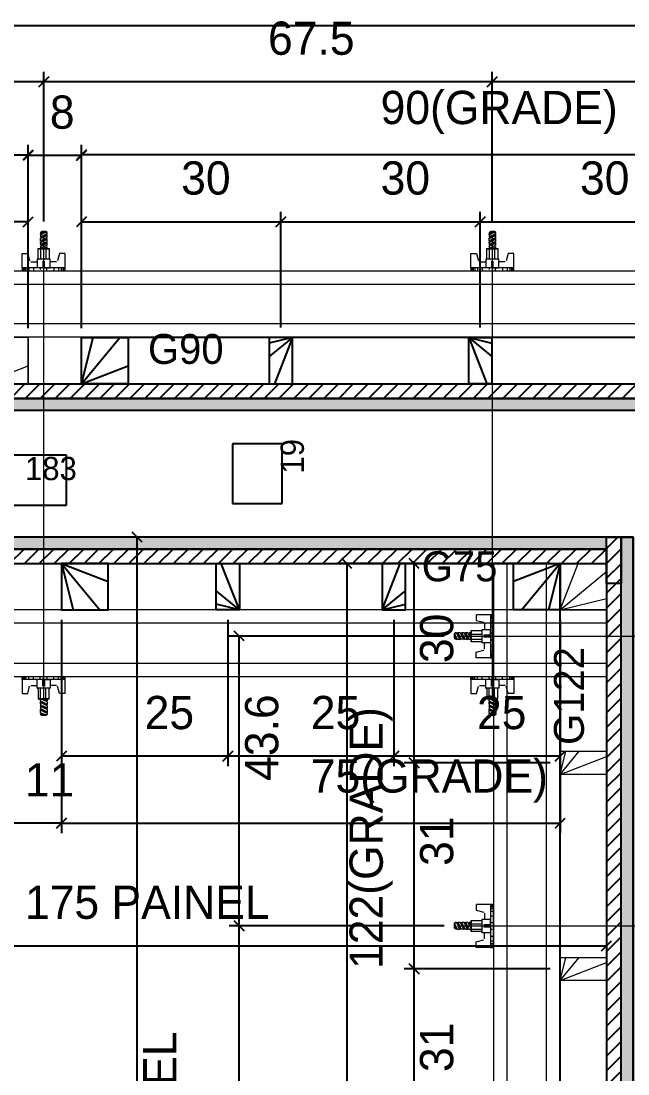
# Model space of a CAD drawing. Header units: metres. Extents: x -9504 to -3340, y 6690 to 7665.
# Drawn here: x -9057.4 to -8874.8, y 7331.7 to 7648.4 of the extents above; entities that cross this region are included whole.
import ezdxf

# ---------------------------------------------------------------- set-up
doc = ezdxf.new("R2010")
doc.units = ezdxf.units.M
for name, color, linetype in [('CHAPA', 7, 'Continuous'), ('COTA', 7, 'Continuous'), ('Hachura', 7, 'Continuous'), ('Madeira', 7, 'Continuous'), ('MEIO_PONT', 7, 'Continuous'), ('Perfil Metálico', 7, 'Continuous'), ('SARRAFO', 7, 'Continuous'), ('TEXTO_GERAL', 7, 'Continuous')]:
    doc.layers.add(name, color=color, linetype=linetype)

msp = doc.modelspace()

# ---------------------------------------------------------------- hatches: boundary and pattern name
at = {"layer": 'Hachura'}
h = msp.add_hatch(dxfattribs=at)
h.set_pattern_fill('ANSI31')
h.paths.add_polyline_path([(-9299.2, 7539.32), (-9299.2, 7534.92), (-8335.2, 7534.92), (-8335.2, 7539.32), (-9299.2, 7539.32)])
h = msp.add_hatch(color=7, dxfattribs=at)
h.dxf.hatch_style = 1
h.paths.add_polyline_path([(-9299.2, 7531.32), (-9299.2, 7534.92), (-8335.2, 7534.92), (-8335.2, 7531.32), (-9299.2, 7531.32)])
h = msp.add_hatch(color=7, dxfattribs=at)
h.dxf.hatch_style = 1
h.paths.add_polyline_path([(-8881.2, 7493.23), (-8881.2, 7489.63), (-9231.2, 7489.63), (-9231.2, 7493.23), (-8881.2, 7493.23)])
h = msp.add_hatch(dxfattribs=at)
h.set_pattern_fill('ANSI31')
h.paths.add_polyline_path([(-8876.8, 7493.23), (-8881.2, 7493.23), (-8881.2, 7479.23), (-8876.8, 7479.23), (-8876.8, 7493.23)])
h = msp.add_hatch(color=7, dxfattribs=at)
h.dxf.hatch_style = 1
h.paths.add_polyline_path([(-8876.8, 7493.23), (-8873.2, 7493.23), (-8873.2, 7026.32), (-8876.8, 7026.32), (-8876.8, 7493.23)])
h = msp.add_hatch(dxfattribs=at)
h.set_pattern_fill('ANSI31')
h.paths.add_polyline_path([(-8881.2, 7489.63), (-8881.2, 7485.24), (-9231.2, 7485.24), (-9231.2, 7489.64), (-8873.2, 7489.64), (-8873.2, 7489.63), (-8881.2, 7489.63)])
h = msp.add_hatch(dxfattribs=at)
h.set_pattern_fill('ANSI31')
h.paths.add_polyline_path([(-8876.8, 7026.32), (-8881.24, 7026.32), (-8881.2, 7479.23), (-8876.8, 7479.23), (-8876.8, 7026.32)])

# ---------------------------------------------------------------- linework, layer by layer
at = {"layer": 'CHAPA', "color": 1, "lineweight": 25}
for points in [[(-8335.2, 7534.92), (-8335.2, 7531.32), (-9299.2, 7531.32), (-9299.2, 7534.92)], [(-8873.2, 7493.23), (-8873.2, 7026.32), (-8876.8, 7026.32), (-8876.8, 7493.23)]]:
    msp.add_lwpolyline(points, close=True, dxfattribs=at)
msp.add_lwpolyline([(-9231.2, 7489.63), (-8881.2, 7489.63), (-8881.2, 7493.23), (-9231.2, 7493.23)], dxfattribs=at)
at = {"layer": 'COTA', "color": 241, "lineweight": 25}
for p, q in [((-9299.2, 7647.1), (-8335.2, 7647.1)), ((-9050.53, 7588.12), (-9050.53, 7633.18)), ((-9050.53, 7588.12), (-9050.53, 7633.18)), ((-8915.6, 7588.12), (-8915.6, 7633.18)), ((-8915.6, 7588.12), (-8915.6, 7633.18)), ((-9050.53, 7630.18), (-9185.53, 7630.18)), ((-8915.6, 7630.18), (-9050.53, 7630.18)), ((-8787.6, 7630.18), (-8915.6, 7630.18)), ((-9055.24, 7556.1), (-9055.24, 7610.96)), ((-9055.23, 7556.33), (-9055.23, 7611.22)), ((-9039.2, 7556.29), (-9039.2, 7611.22)), ((-9039.2, 7556.11), (-9039.2, 7610.96)), ((-9299.23, 7608.22), (-9055.23, 7608.22)), ((-9039.2, 7607.96), (-9055.24, 7607.96)), ((-8859.2, 7608.22), (-9039.2, 7608.22)), ((-9055.23, 7556.33), (-9055.23, 7591.02)), ((-9039.2, 7556.29), (-9039.2, 7591.02)), ((-8979.2, 7556.29), (-8979.2, 7591.02)), ((-8979.2, 7556.29), (-8979.2, 7591.02)), ((-8919.2, 7556.29), (-8919.2, 7591.02)), ((-8919.2, 7556.29), (-8919.2, 7591.02)), ((-9055.23, 7588.02), (-9115.24, 7588.02)), ((-9039.2, 7588.02), (-8979.2, 7588.02)), ((-8979.2, 7588.02), (-8919.2, 7588.02)), ((-8919.2, 7588.02), (-8859.22, 7588.02)), ((-8884.25, 7493.23), (-9025.42, 7493.23)), ((-9022.42, 7026.32), (-9022.42, 7493.23)), ((-8881.25, 7490.23), (-8881.25, 7367.29)), ((-8898.19, 7485.31), (-8962.33, 7485.31)), ((-8959.33, 7485.31), (-8959.33, 7241.31)), ((-8898.2, 7485.31), (-8942.13, 7485.31)), ((-8939.13, 7425.32), (-8939.13, 7485.31)), ((-9045.2, 7468.3), (-9045.2, 7404.14)), ((-9045.2, 7468.3), (-9045.2, 7404.14)), ((-9045.19, 7468.29), (-9045.19, 7424.34)), ((-8995.2, 7468.3), (-8995.2, 7424.34)), ((-8995.2, 7468.3), (-8995.2, 7424.34)), ((-8945.2, 7468.3), (-8945.2, 7424.34)), ((-8945.2, 7468.3), (-8945.2, 7424.34)), ((-8895.2, 7468.3), (-8895.2, 7404.14)), ((-8895.2, 7468.3), (-8895.2, 7424.34)), ((-8930.05, 7463.47), (-8994.77, 7463.47)), ((-8991.77, 7376.31), (-8991.77, 7463.47)), ((-8995.2, 7427.34), (-9045.19, 7427.34)), ((-8945.2, 7427.34), (-8995.2, 7427.34)), ((-8895.2, 7427.34), (-8945.2, 7427.34)), ((-8898.2, 7425.32), (-8942.13, 7425.32)), ((-8898.2, 7425.32), (-8942.13, 7425.32)), ((-8939.13, 7363.32), (-8939.13, 7425.32)), ((-9045.2, 7407.14), (-9067.27, 7407.14)), ((-9045.2, 7407.14), (-8895.2, 7407.14)), ((-8930.05, 7376.31), (-8994.77, 7376.31)), ((-8930.05, 7376.31), (-8994.77, 7376.31)), ((-8991.77, 7256.31), (-8991.77, 7376.31)), ((-9231.2, 7370.29), (-8881.25, 7370.29)), ((-8898.2, 7363.32), (-8942.13, 7363.32)), ((-8898.2, 7363.32), (-8942.13, 7363.32)), ((-8939.13, 7301.32), (-8939.13, 7363.32))]:
    msp.add_line(p, q, dxfattribs=at)
at = {"layer": 'COTA', "color": 0, "lineweight": 25}
for p, q in [((-9049.03, 7631.68), (-9052.03, 7628.68)), ((-9052.03, 7628.68), (-9049.03, 7631.68)), ((-8917.1, 7628.68), (-8914.1, 7631.68)), ((-8914.1, 7631.68), (-8917.1, 7628.68)), ((-9053.74, 7609.46), (-9056.74, 7606.46)), ((-9056.73, 7606.72), (-9053.73, 7609.72)), ((-9037.7, 7609.72), (-9040.7, 7606.72)), ((-9040.7, 7606.46), (-9037.7, 7609.46)), ((-9056.73, 7586.52), (-9053.73, 7589.52)), ((-9037.7, 7589.52), (-9040.7, 7586.52)), ((-8980.7, 7586.52), (-8977.7, 7589.52)), ((-8977.7, 7589.52), (-8980.7, 7586.52)), ((-8920.7, 7586.52), (-8917.7, 7589.52)), ((-8917.7, 7589.52), (-8920.7, 7586.52)), ((-9020.92, 7491.73), (-9023.92, 7494.73)), ((-8957.83, 7483.81), (-8960.83, 7486.81)), ((-8937.63, 7483.81), (-8940.63, 7486.81)), ((-8990.27, 7461.97), (-8993.27, 7464.97)), ((-9043.69, 7428.84), (-9046.69, 7425.84)), ((-8993.7, 7428.84), (-8996.7, 7425.84)), ((-8996.7, 7425.84), (-8993.7, 7428.84)), ((-8943.7, 7428.84), (-8946.7, 7425.84)), ((-8946.7, 7425.84), (-8943.7, 7428.84)), ((-8937.63, 7423.82), (-8940.63, 7426.82)), ((-8940.63, 7426.82), (-8937.63, 7423.82)), ((-8896.7, 7425.84), (-8893.7, 7428.84)), ((-9043.7, 7408.64), (-9046.7, 7405.64)), ((-9046.7, 7405.64), (-9043.7, 7408.64)), ((-8896.7, 7405.64), (-8893.7, 7408.64)), ((-8990.27, 7374.81), (-8993.27, 7377.81)), ((-8993.27, 7377.81), (-8990.27, 7374.81)), ((-8882.75, 7368.79), (-8879.75, 7371.79)), ((-8937.63, 7361.82), (-8940.63, 7364.82)), ((-8940.63, 7364.82), (-8937.63, 7361.82))]:
    msp.add_line(p, q, dxfattribs=at)
at = {"layer": 'COTA', "color": 180, "lineweight": 25}
for p, q in [((-8978.78, 7521.32), (-8993.78, 7521.32)), ((-8993.78, 7521.32), (-8993.78, 7503.32)), ((-8978.78, 7503.32), (-8978.78, 7521.32)), ((-9043.7, 7517.85), (-9068.7, 7517.85)), ((-9043.7, 7502.85), (-9043.7, 7517.85)), ((-9068.7, 7502.85), (-9043.7, 7502.85)), ((-8993.78, 7503.32), (-8978.78, 7503.32))]:
    msp.add_line(p, q, dxfattribs=at)
at = {"layer": 'Hachura', "color": 0, "lineweight": 9}
for p, q in [((-9050.99, 7584.8), (-9051.66, 7584.46)), ((-9051.6, 7584.23), (-9050.47, 7584.8)), ((-9051.5, 7584.79), (-9051.18, 7585.12)), ((-9051.25, 7584.8), (-9051.5, 7584.67)), ((-9051.5, 7584.15), (-9050.21, 7584.8)), ((-9051.5, 7584.79), (-9049.57, 7584.79)), ((-9049.89, 7585.12), (-9051.18, 7585.12)), ((-9049.57, 7584.79), (-9049.89, 7585.12)), ((-9049.57, 7584.47), (-9049.57, 7584.8)), ((-8915.99, 7584.8), (-8916.66, 7584.47)), ((-8916.6, 7584.24), (-8915.47, 7584.8)), ((-8916.5, 7584.8), (-8916.18, 7585.13)), ((-8916.24, 7584.8), (-8916.5, 7584.68)), ((-8916.5, 7584.16), (-8915.21, 7584.8)), ((-8916.5, 7584.8), (-8914.57, 7584.8)), ((-8914.89, 7585.13), (-8916.18, 7585.13)), ((-8914.57, 7584.8), (-8914.89, 7585.13)), ((-8914.57, 7584.48), (-8914.57, 7584.8)), ((-9049.5, 7584.38), (-9051.66, 7583.3)), ((-9049.5, 7583.22), (-9051.66, 7582.14)), ((-9049.5, 7582.06), (-9051.66, 7580.98)), ((-9051.6, 7583.07), (-9049.46, 7584.14)), ((-9051.6, 7581.91), (-9049.46, 7582.98)), ((-9051.6, 7580.75), (-9049.46, 7581.82)), ((-9049.57, 7584.47), (-9051.5, 7583.51)), ((-9049.57, 7584.47), (-9051.5, 7583.51)), ((-9051.5, 7584.15), (-9051.5, 7583.51)), ((-9051.5, 7582.99), (-9049.57, 7583.96)), ((-9049.57, 7583.31), (-9051.5, 7582.35)), ((-9051.5, 7582.35), (-9051.5, 7582.99)), ((-9051.5, 7581.83), (-9049.57, 7582.8)), ((-9049.57, 7582.15), (-9051.5, 7581.18)), ((-9051.5, 7581.62), (-9051.5, 7581.83)), ((-9051.5, 7580.67), (-9049.57, 7581.64)), ((-9051.5, 7581.62), (-9051.5, 7581.18)), ((-9049.57, 7583.31), (-9049.57, 7583.96)), ((-9049.57, 7582.15), (-9049.57, 7582.8)), ((-9049.57, 7582.59), (-9049.57, 7582.8)), ((-9049.57, 7580.99), (-9049.57, 7581.64)), ((-8914.49, 7584.39), (-8916.66, 7583.31)), ((-8914.49, 7583.23), (-8916.66, 7582.15)), ((-8914.49, 7582.07), (-8916.66, 7580.99)), ((-8916.6, 7583.08), (-8914.46, 7584.15)), ((-8916.6, 7581.92), (-8914.46, 7582.99)), ((-8916.6, 7580.76), (-8914.46, 7581.83)), ((-8914.57, 7584.48), (-8916.5, 7583.51)), ((-8914.57, 7584.48), (-8916.5, 7583.51)), ((-8916.5, 7584.16), (-8916.5, 7583.51)), ((-8916.5, 7583), (-8914.57, 7583.97)), ((-8914.57, 7583.32), (-8916.5, 7582.35)), ((-8916.5, 7582.35), (-8916.5, 7583)), ((-8916.5, 7581.84), (-8914.57, 7582.81)), ((-8914.57, 7582.16), (-8916.5, 7581.19)), ((-8916.5, 7581.63), (-8916.5, 7581.84)), ((-8916.5, 7580.68), (-8914.57, 7581.64)), ((-8916.5, 7581.63), (-8916.5, 7581.19)), ((-8914.57, 7583.32), (-8914.57, 7583.97)), ((-8914.57, 7582.16), (-8914.57, 7582.81)), ((-8914.57, 7582.59), (-8914.57, 7582.81)), ((-8914.57, 7581), (-8914.57, 7581.64)), ((-9057.05, 7574.22), (-9057.05, 7578.48)), ((-9057.05, 7578.48), (-9055.37, 7578.48)), ((-9055.37, 7578.48), (-9054.79, 7576.27)), ((-9052.28, 7580.02), (-9048.92, 7580.02)), ((-9052.28, 7576.8), (-9052.28, 7580.02)), ((-9052.28, 7579.96), (-9048.92, 7579.96)), ((-9049.57, 7580.99), (-9051.5, 7580.02)), ((-9051.5, 7580.67), (-9051.5, 7580.02)), ((-9051.5, 7580.02), (-9051.5, 7576.8)), ((-9050.73, 7580.02), (-9049.46, 7580.66)), ((-9050.47, 7580.02), (-9049.57, 7580.48)), ((-9049.96, 7580.02), (-9049.96, 7576.8)), ((-9049.57, 7580.02), (-9049.57, 7580.48)), ((-9048.92, 7580.02), (-9048.92, 7576.8)), ((-9045.83, 7578.48), (-9046.41, 7576.27)), ((-9044.15, 7578.48), (-9045.83, 7578.48)), ((-9044.15, 7573.32), (-9044.15, 7578.45)), ((-8922.05, 7574.23), (-8922.05, 7578.48)), ((-8922.05, 7578.48), (-8920.37, 7578.48)), ((-8920.37, 7578.48), (-8919.79, 7576.27)), ((-8917.28, 7580.03), (-8913.92, 7580.03)), ((-8917.28, 7576.81), (-8917.28, 7580.03)), ((-8917.28, 7579.96), (-8913.92, 7579.96)), ((-8914.57, 7581), (-8916.5, 7580.03)), ((-8916.5, 7580.68), (-8916.5, 7580.03)), ((-8916.5, 7580.03), (-8916.5, 7576.81)), ((-8915.73, 7580.03), (-8914.46, 7580.67)), ((-8915.47, 7580.03), (-8914.57, 7580.48)), ((-8914.95, 7580.03), (-8914.95, 7576.81)), ((-8914.57, 7580.03), (-8914.57, 7580.48)), ((-8913.92, 7580.03), (-8913.92, 7576.81)), ((-8910.83, 7578.48), (-8911.41, 7576.27)), ((-8909.15, 7578.48), (-8910.83, 7578.48)), ((-8909.15, 7573.33), (-8909.15, 7578.46)), ((-9054.48, 7576.03), (-9052.53, 7576.03)), ((-9048.67, 7576.8), (-9052.53, 7576.8)), ((-9052.53, 7576.8), (-9052.53, 7574.22)), ((-9052.53, 7576.8), (-9052.28, 7576.8)), ((-9052.53, 7576.8), (-9052.28, 7576.8)), ((-9050.8, 7576.22), (-9050.8, 7574.22)), ((-9050.29, 7574.22), (-9050.29, 7576.22)), ((-9048.67, 7574.22), (-9048.67, 7576.8)), ((-9046.72, 7576.03), (-9048.67, 7576.03)), ((-8919.48, 7576.03), (-8917.53, 7576.03)), ((-8913.66, 7576.81), (-8917.53, 7576.81)), ((-8917.53, 7576.81), (-8917.53, 7574.23)), ((-8917.53, 7576.81), (-8917.28, 7576.81)), ((-8917.53, 7576.81), (-8917.28, 7576.81)), ((-8915.8, 7576.23), (-8915.8, 7574.23)), ((-8915.29, 7574.23), (-8915.29, 7576.23)), ((-8913.66, 7574.23), (-8913.66, 7576.81)), ((-8911.72, 7576.03), (-8913.66, 7576.03)), ((-9044.15, 7574.22), (-9057.05, 7574.22)), ((-9057.05, 7574.22), (-9057.05, 7573.32)), ((-9057.05, 7573.32), (-9044.15, 7573.32)), ((-9056.91, 7574.24), (-9056.91, 7573.31)), ((-9056.7, 7574.24), (-9056.7, 7573.31)), ((-9056.36, 7574.24), (-9056.36, 7573.31)), ((-9056.1, 7573.32), (-9048.28, 7573.32)), ((-9055.9, 7574.24), (-9055.9, 7573.31)), ((-9055.06, 7574.24), (-9055.06, 7573.31)), ((-9053.63, 7574.24), (-9053.63, 7573.32)), ((-9051.58, 7574.09), (-9051.58, 7573.66)), ((-9050.6, 7574.22), (-9048.67, 7574.22)), ((-9050.59, 7574.22), (-9050.59, 7573.32)), ((-9049.31, 7574.22), (-9049.96, 7574.22)), ((-9049.64, 7573.9), (-9049.64, 7574.11)), ((-9049.64, 7573.47), (-9049.64, 7573.9)), ((-9044.15, 7574.22), (-9049.31, 7574.22)), ((-9047.56, 7574.24), (-9047.56, 7573.31)), ((-9046.15, 7574.24), (-9046.15, 7573.31)), ((-9045.3, 7574.24), (-9045.3, 7573.31)), ((-9044.84, 7574.24), (-9044.84, 7573.31)), ((-9044.5, 7574.24), (-9044.5, 7573.31)), ((-9044.29, 7574.24), (-9044.29, 7573.31)), ((-8909.15, 7574.23), (-8922.05, 7574.23)), ((-8922.05, 7574.23), (-8922.05, 7573.33)), ((-8922.05, 7573.33), (-8909.15, 7573.33)), ((-8921.91, 7574.25), (-8921.91, 7573.32)), ((-8921.7, 7574.25), (-8921.7, 7573.32)), ((-8921.36, 7574.25), (-8921.36, 7573.32)), ((-8921.1, 7573.33), (-8913.28, 7573.33)), ((-8920.9, 7574.25), (-8920.9, 7573.32)), ((-8920.06, 7574.25), (-8920.06, 7573.32)), ((-8918.63, 7574.25), (-8918.63, 7573.33)), ((-8916.57, 7574.1), (-8916.57, 7573.67)), ((-8915.6, 7574.23), (-8913.66, 7574.23)), ((-8915.59, 7574.23), (-8915.59, 7573.33)), ((-8914.31, 7574.23), (-8914.95, 7574.23)), ((-8914.64, 7573.91), (-8914.64, 7574.12)), ((-8914.64, 7573.48), (-8914.64, 7573.91)), ((-8909.15, 7574.23), (-8914.31, 7574.23)), ((-8912.56, 7574.25), (-8912.56, 7573.32)), ((-8911.14, 7574.25), (-8911.14, 7573.32)), ((-8910.3, 7574.25), (-8910.3, 7573.32)), ((-8909.84, 7574.25), (-8909.84, 7573.32)), ((-8909.5, 7574.25), (-8909.5, 7573.32)), ((-8909.29, 7574.25), (-8909.29, 7573.32)), ((-8920.4, 7469.85), (-8920.4, 7468.18)), ((-8920.4, 7468.18), (-8918.19, 7467.59)), ((-8915.25, 7469.85), (-8920.38, 7469.85)), ((-8916.17, 7469.71), (-8915.24, 7469.71)), ((-8916.17, 7469.5), (-8915.24, 7469.5)), ((-8916.17, 7469.16), (-8915.24, 7469.16)), ((-8916.17, 7468.7), (-8915.24, 7468.7)), ((-8916.17, 7467.86), (-8915.24, 7467.86)), ((-8916.15, 7469.85), (-8916.15, 7456.95)), ((-8916.15, 7469.85), (-8916.15, 7464.69)), ((-8915.25, 7456.95), (-8915.25, 7469.85)), ((-8926.72, 7464.44), (-8927.05, 7464.11)), ((-8926.4, 7464.44), (-8926.73, 7464.44)), ((-8926.72, 7462.5), (-8926.72, 7464.44)), ((-8926.4, 7464.44), (-8925.44, 7462.5)), ((-8926.4, 7464.44), (-8925.44, 7462.5)), ((-8926.31, 7464.51), (-8925.23, 7462.34)), ((-8925, 7462.4), (-8926.07, 7464.54)), ((-8925.24, 7464.44), (-8925.89, 7464.44)), ((-8924.92, 7462.5), (-8925.89, 7464.44)), ((-8925.24, 7464.44), (-8924.27, 7462.5)), ((-8925.15, 7464.51), (-8924.07, 7462.34)), ((-8923.84, 7462.4), (-8924.91, 7464.54)), ((-8924.08, 7464.44), (-8924.73, 7464.44)), ((-8923.76, 7462.5), (-8924.73, 7464.44)), ((-8924.51, 7464.44), (-8924.73, 7464.44)), ((-8924.08, 7464.44), (-8923.11, 7462.5)), ((-8923.99, 7464.51), (-8922.91, 7462.34)), ((-8922.68, 7462.4), (-8923.75, 7464.54)), ((-8922.92, 7464.44), (-8923.57, 7464.44)), ((-8922.6, 7462.5), (-8923.57, 7464.44)), ((-8922.92, 7464.44), (-8921.95, 7462.5)), ((-8921.95, 7463.27), (-8922.59, 7464.54)), ((-8921.95, 7463.53), (-8922.4, 7464.44)), ((-8921.95, 7464.44), (-8922.4, 7464.44)), ((-8921.95, 7461.73), (-8921.95, 7465.08)), ((-8921.95, 7465.08), (-8918.73, 7465.08)), ((-8921.89, 7461.73), (-8921.89, 7465.08)), ((-8918.73, 7465.34), (-8918.73, 7461.47)), ((-8916.15, 7465.34), (-8918.73, 7465.34)), ((-8917.95, 7467.28), (-8917.95, 7465.34)), ((-8916.17, 7466.44), (-8915.24, 7466.44)), ((-8916.15, 7463.4), (-8916.15, 7465.34)), ((-8916.15, 7464.69), (-8916.15, 7464.05)), ((-8915.83, 7464.36), (-8916.04, 7464.36)), ((-8915.4, 7464.36), (-8915.83, 7464.36)), ((-8915.25, 7457.91), (-8915.25, 7465.72)), ((-8927.05, 7464.11), (-8927.05, 7462.82)), ((-8926.72, 7462.5), (-8927.05, 7462.82)), ((-8926.08, 7462.5), (-8926.73, 7463.79)), ((-8926.16, 7462.4), (-8926.73, 7463.53)), ((-8926.73, 7463.02), (-8926.39, 7462.34)), ((-8926.73, 7462.76), (-8926.6, 7462.5)), ((-8926.08, 7462.5), (-8925.44, 7462.5)), ((-8924.27, 7462.5), (-8924.92, 7462.5)), ((-8923.55, 7462.5), (-8923.76, 7462.5)), ((-8923.55, 7462.5), (-8923.11, 7462.5)), ((-8922.6, 7462.5), (-8921.95, 7462.5)), ((-8921.95, 7464.05), (-8918.73, 7464.05)), ((-8921.95, 7462.5), (-8918.73, 7462.5)), ((-8918.73, 7461.73), (-8921.95, 7461.73)), ((-8918.73, 7461.47), (-8918.73, 7461.73)), ((-8918.73, 7461.47), (-8918.73, 7461.73)), ((-8918.73, 7461.47), (-8916.15, 7461.47)), ((-8916.15, 7463.72), (-8918.15, 7463.72)), ((-8918.15, 7463.2), (-8916.15, 7463.2)), ((-8917.95, 7459.52), (-8917.95, 7461.47)), ((-8916.15, 7463.41), (-8915.25, 7463.41)), ((-8916.02, 7462.43), (-8915.59, 7462.43)), ((-8920.4, 7458.63), (-8918.19, 7459.21)), ((-8920.4, 7456.95), (-8920.4, 7458.63)), ((-8916.17, 7460.38), (-8915.25, 7460.38)), ((-8916.17, 7458.94), (-8915.24, 7458.94)), ((-8916.17, 7458.1), (-8915.24, 7458.1)), ((-8916.15, 7456.95), (-8920.4, 7456.95)), ((-8916.17, 7457.64), (-8915.24, 7457.64)), ((-8916.17, 7457.3), (-8915.24, 7457.3)), ((-8916.17, 7457.09), (-8915.24, 7457.09)), ((-8916.15, 7456.95), (-8915.25, 7456.95)), ((-9057.05, 7451.32), (-9044.16, 7451.32)), ((-9057.05, 7450.41), (-9057.05, 7451.32)), ((-9044.15, 7450.41), (-9057.05, 7450.41)), ((-9057.05, 7450.41), (-9057.05, 7446.16)), ((-9056.91, 7450.4), (-9056.91, 7451.32)), ((-9056.7, 7450.4), (-9056.7, 7451.32)), ((-9056.37, 7450.4), (-9056.37, 7451.32)), ((-9056.1, 7451.32), (-9048.28, 7451.32)), ((-9055.9, 7450.4), (-9055.9, 7451.32)), ((-9055.06, 7450.4), (-9055.06, 7451.32)), ((-9054.48, 7448.61), (-9052.53, 7448.61)), ((-9053.63, 7450.4), (-9053.63, 7451.32)), ((-9052.54, 7447.83), (-9052.54, 7450.41)), ((-9051.58, 7450.54), (-9051.58, 7450.97)), ((-9050.8, 7448.41), (-9050.8, 7450.41)), ((-9050.6, 7450.41), (-9050.6, 7451.32)), ((-9050.6, 7450.41), (-9048.67, 7450.41)), ((-9050.29, 7450.41), (-9050.29, 7448.41)), ((-9049.31, 7450.41), (-9049.96, 7450.41)), ((-9049.64, 7451.17), (-9049.64, 7450.73)), ((-9049.64, 7450.73), (-9049.64, 7450.52)), ((-9044.15, 7450.41), (-9049.31, 7450.41)), ((-9048.67, 7450.41), (-9048.67, 7447.83)), ((-9046.72, 7448.61), (-9048.67, 7448.61)), ((-9047.56, 7450.4), (-9047.56, 7451.32)), ((-9046.15, 7450.4), (-9046.15, 7451.32)), ((-9045.3, 7450.4), (-9045.3, 7451.32)), ((-9044.84, 7450.4), (-9044.84, 7451.32)), ((-9044.5, 7450.4), (-9044.5, 7451.32)), ((-9044.29, 7450.4), (-9044.29, 7451.32)), ((-9044.16, 7451.32), (-9044.16, 7446.18)), ((-8922.05, 7451.32), (-8909.16, 7451.32)), ((-8922.05, 7450.41), (-8922.05, 7451.32)), ((-8909.15, 7450.41), (-8922.05, 7450.41)), ((-8922.05, 7450.41), (-8922.05, 7446.16)), ((-8921.91, 7450.4), (-8921.91, 7451.32)), ((-8921.7, 7450.4), (-8921.7, 7451.32)), ((-8921.37, 7450.4), (-8921.37, 7451.32)), ((-8921.1, 7451.32), (-8913.28, 7451.32)), ((-8920.9, 7450.4), (-8920.9, 7451.32)), ((-8920.06, 7450.4), (-8920.06, 7451.32)), ((-8919.48, 7448.61), (-8917.53, 7448.61)), ((-8918.63, 7450.4), (-8918.63, 7451.32)), ((-8917.54, 7447.83), (-8917.54, 7450.41)), ((-8916.58, 7450.54), (-8916.58, 7450.97)), ((-8915.8, 7448.41), (-8915.8, 7450.41)), ((-8915.6, 7450.41), (-8915.6, 7451.32)), ((-8915.6, 7450.41), (-8913.67, 7450.41)), ((-8915.29, 7450.41), (-8915.29, 7448.41)), ((-8914.31, 7450.41), (-8914.96, 7450.41)), ((-8914.64, 7451.17), (-8914.64, 7450.73)), ((-8914.64, 7450.73), (-8914.64, 7450.52)), ((-8909.15, 7450.41), (-8914.31, 7450.41)), ((-8913.67, 7450.41), (-8913.67, 7447.83)), ((-8911.72, 7448.61), (-8913.67, 7448.61)), ((-8912.56, 7450.4), (-8912.56, 7451.32)), ((-8911.15, 7450.4), (-8911.15, 7451.32)), ((-8910.3, 7450.4), (-8910.3, 7451.32)), ((-8909.84, 7450.4), (-8909.84, 7451.32)), ((-8909.5, 7450.4), (-8909.5, 7451.32)), ((-8909.29, 7450.4), (-8909.29, 7451.32)), ((-8909.16, 7451.32), (-8909.16, 7446.18)), ((-9057.05, 7446.16), (-9055.37, 7446.16)), ((-9055.37, 7446.16), (-9054.79, 7448.37)), ((-9048.67, 7447.83), (-9052.54, 7447.83)), ((-9052.54, 7447.83), (-9052.28, 7447.83)), ((-9052.54, 7447.83), (-9052.28, 7447.83)), ((-9052.28, 7447.83), (-9052.28, 7444.61)), ((-9051.5, 7444.61), (-9051.5, 7447.83)), ((-9049.96, 7444.61), (-9049.96, 7447.83)), ((-9048.92, 7444.61), (-9048.92, 7447.83)), ((-9045.83, 7446.16), (-9046.41, 7448.37)), ((-9044.15, 7446.16), (-9045.83, 7446.16)), ((-8922.05, 7446.16), (-8920.37, 7446.16)), ((-8920.37, 7446.16), (-8919.79, 7448.37)), ((-8913.67, 7447.83), (-8917.54, 7447.83)), ((-8917.54, 7447.83), (-8917.28, 7447.83)), ((-8917.54, 7447.83), (-8917.28, 7447.83)), ((-8917.28, 7447.83), (-8917.28, 7444.61)), ((-8916.5, 7444.61), (-8916.5, 7447.83)), ((-8914.96, 7444.61), (-8914.96, 7447.83)), ((-8913.92, 7444.61), (-8913.92, 7447.83)), ((-8910.83, 7446.16), (-8911.41, 7448.37)), ((-8909.15, 7446.16), (-8910.83, 7446.16)), ((-9052.28, 7444.68), (-9048.92, 7444.68)), ((-9052.28, 7444.61), (-9048.92, 7444.61)), ((-9049.5, 7442.57), (-9051.66, 7443.66)), ((-9049.5, 7441.41), (-9051.66, 7442.5)), ((-9051.6, 7443.89), (-9049.46, 7442.82)), ((-9051.6, 7442.72), (-9049.46, 7441.65)), ((-9051.5, 7443.96), (-9051.5, 7444.61)), ((-9049.57, 7443.64), (-9051.5, 7444.61)), ((-9051.5, 7443.96), (-9049.57, 7443)), ((-9051.5, 7443.02), (-9051.5, 7443.45)), ((-9049.57, 7442.48), (-9051.5, 7443.45)), ((-9051.5, 7443.02), (-9051.5, 7442.8)), ((-9051.5, 7442.8), (-9049.57, 7441.84)), ((-9051.5, 7442.29), (-9051.5, 7441.64)), ((-9049.57, 7441.32), (-9051.5, 7442.29)), ((-9050.73, 7444.61), (-9049.46, 7443.98)), ((-9050.47, 7444.61), (-9049.57, 7444.16)), ((-9049.57, 7444.61), (-9049.57, 7444.16)), ((-9049.57, 7443.64), (-9049.57, 7443)), ((-9049.57, 7442.48), (-9049.57, 7441.84)), ((-8917.28, 7444.68), (-8913.92, 7444.68)), ((-8917.28, 7444.61), (-8913.92, 7444.61)), ((-8914.5, 7442.57), (-8916.66, 7443.66)), ((-8914.5, 7441.41), (-8916.66, 7442.5)), ((-8916.6, 7443.89), (-8914.46, 7442.82)), ((-8916.6, 7442.72), (-8914.46, 7441.65)), ((-8916.5, 7443.96), (-8916.5, 7444.61)), ((-8914.57, 7443.64), (-8916.5, 7444.61)), ((-8916.5, 7443.96), (-8914.57, 7443)), ((-8916.5, 7443.02), (-8916.5, 7443.45)), ((-8914.57, 7442.48), (-8916.5, 7443.45)), ((-8916.5, 7443.02), (-8916.5, 7442.8)), ((-8916.5, 7442.8), (-8914.57, 7441.84)), ((-8916.5, 7442.29), (-8916.5, 7441.64)), ((-8914.57, 7441.32), (-8916.5, 7442.29)), ((-8915.73, 7444.61), (-8914.46, 7443.98)), ((-8915.47, 7444.61), (-8914.57, 7444.16)), ((-8914.57, 7444.61), (-8914.57, 7444.16)), ((-8914.57, 7443.64), (-8914.57, 7443)), ((-8914.57, 7442.48), (-8914.57, 7441.84)), ((-9049.5, 7440.25), (-9051.66, 7441.34)), ((-9050.99, 7439.84), (-9051.66, 7440.17)), ((-9051.6, 7441.56), (-9049.46, 7440.49)), ((-9051.6, 7440.4), (-9050.47, 7439.84)), ((-9051.5, 7441.64), (-9049.57, 7440.68)), ((-9049.57, 7440.16), (-9051.5, 7441.13)), ((-9051.5, 7440.48), (-9051.5, 7441.13)), ((-9049.57, 7440.16), (-9051.5, 7441.13)), ((-9051.5, 7440.48), (-9050.21, 7439.84)), ((-9051.25, 7439.84), (-9051.5, 7439.97)), ((-9051.5, 7439.84), (-9051.18, 7439.52)), ((-9051.5, 7439.84), (-9049.57, 7439.84)), ((-9049.89, 7439.52), (-9051.18, 7439.52)), ((-9049.57, 7439.84), (-9049.89, 7439.52)), ((-9049.57, 7442.05), (-9049.57, 7441.84)), ((-9049.57, 7441.32), (-9049.57, 7440.68)), ((-9049.57, 7440.16), (-9049.57, 7439.84)), ((-8914.5, 7440.25), (-8916.66, 7441.34)), ((-8915.99, 7439.84), (-8916.66, 7440.17)), ((-8916.6, 7441.56), (-8914.46, 7440.49)), ((-8916.6, 7440.4), (-8915.47, 7439.84)), ((-8916.5, 7441.64), (-8914.57, 7440.68)), ((-8914.57, 7440.16), (-8916.5, 7441.13)), ((-8916.5, 7440.48), (-8916.5, 7441.13)), ((-8914.57, 7440.16), (-8916.5, 7441.13)), ((-8916.5, 7440.48), (-8915.21, 7439.84)), ((-8916.25, 7439.84), (-8916.5, 7439.97)), ((-8916.5, 7439.84), (-8916.18, 7439.52)), ((-8916.5, 7439.84), (-8914.57, 7439.84)), ((-8914.89, 7439.52), (-8916.18, 7439.52)), ((-8914.57, 7439.84), (-8914.89, 7439.52)), ((-8914.57, 7442.05), (-8914.57, 7441.84)), ((-8914.57, 7441.32), (-8914.57, 7440.68)), ((-8914.57, 7440.16), (-8914.57, 7439.84)), ((-8920.4, 7382.7), (-8920.4, 7381.02)), ((-8915.25, 7382.69), (-8920.38, 7382.69)), ((-8916.17, 7382.56), (-8915.24, 7382.56)), ((-8916.17, 7382.34), (-8915.24, 7382.34)), ((-8916.17, 7382.01), (-8915.24, 7382.01)), ((-8916.15, 7382.7), (-8916.15, 7369.8)), ((-8916.15, 7382.7), (-8916.15, 7377.54)), ((-8915.25, 7369.8), (-8915.25, 7382.69)), ((-8920.4, 7381.02), (-8918.19, 7380.44)), ((-8917.95, 7380.13), (-8917.95, 7378.18)), ((-8916.17, 7381.54), (-8915.24, 7381.54)), ((-8916.17, 7380.7), (-8915.24, 7380.7)), ((-8916.17, 7379.29), (-8915.24, 7379.29)), ((-8926.72, 7377.28), (-8927.05, 7376.96)), ((-8927.05, 7376.96), (-8927.05, 7375.67)), ((-8926.72, 7375.35), (-8927.05, 7375.67)), ((-8926.4, 7377.28), (-8926.73, 7377.28)), ((-8926.08, 7375.34), (-8926.73, 7376.63)), ((-8926.16, 7375.24), (-8926.73, 7376.38)), ((-8926.73, 7375.86), (-8926.39, 7375.19)), ((-8926.72, 7375.35), (-8926.72, 7377.28)), ((-8926.4, 7377.28), (-8925.44, 7375.34)), ((-8926.4, 7377.28), (-8925.44, 7375.34)), ((-8926.31, 7377.35), (-8925.23, 7375.19)), ((-8925, 7375.24), (-8926.07, 7377.38)), ((-8925.24, 7377.28), (-8925.89, 7377.28)), ((-8924.92, 7375.34), (-8925.89, 7377.28)), ((-8925.24, 7377.28), (-8924.27, 7375.34)), ((-8925.15, 7377.35), (-8924.07, 7375.19)), ((-8923.84, 7375.24), (-8924.91, 7377.38)), ((-8924.08, 7377.28), (-8924.73, 7377.28)), ((-8923.76, 7375.34), (-8924.73, 7377.28)), ((-8924.51, 7377.28), (-8924.73, 7377.28)), ((-8924.08, 7377.28), (-8923.11, 7375.34)), ((-8923.99, 7377.35), (-8922.91, 7375.19)), ((-8922.68, 7375.24), (-8923.75, 7377.38)), ((-8922.92, 7377.28), (-8923.57, 7377.28)), ((-8922.6, 7375.34), (-8923.57, 7377.28)), ((-8922.92, 7377.28), (-8921.95, 7375.34)), ((-8921.95, 7376.12), (-8922.59, 7377.38)), ((-8921.95, 7376.38), (-8922.4, 7377.28)), ((-8921.95, 7377.28), (-8922.4, 7377.28)), ((-8921.95, 7374.57), (-8921.95, 7377.92)), ((-8921.95, 7377.92), (-8918.73, 7377.92)), ((-8921.95, 7376.89), (-8918.73, 7376.89)), ((-8921.89, 7374.57), (-8921.89, 7377.92)), ((-8918.73, 7378.18), (-8918.73, 7374.31)), ((-8916.15, 7378.18), (-8918.73, 7378.18)), ((-8916.15, 7376.56), (-8918.15, 7376.56)), ((-8918.15, 7376.04), (-8916.15, 7376.04)), ((-8916.15, 7376.25), (-8916.15, 7378.18)), ((-8916.15, 7377.54), (-8916.15, 7376.89)), ((-8916.15, 7376.25), (-8915.25, 7376.25)), ((-8915.83, 7377.21), (-8916.04, 7377.21)), ((-8915.4, 7377.21), (-8915.83, 7377.21)), ((-8915.25, 7370.75), (-8915.25, 7378.57)), ((-8926.73, 7375.6), (-8926.6, 7375.34)), ((-8926.08, 7375.34), (-8925.44, 7375.34)), ((-8924.27, 7375.34), (-8924.92, 7375.34)), ((-8923.55, 7375.34), (-8923.76, 7375.34)), ((-8923.55, 7375.34), (-8923.11, 7375.34)), ((-8922.6, 7375.34), (-8921.95, 7375.34)), ((-8921.95, 7375.34), (-8918.73, 7375.34)), ((-8918.73, 7374.57), (-8921.95, 7374.57)), ((-8918.73, 7374.31), (-8918.73, 7374.57)), ((-8918.73, 7374.31), (-8918.73, 7374.57)), ((-8918.73, 7374.31), (-8916.15, 7374.31)), ((-8917.95, 7372.37), (-8917.95, 7374.32)), ((-8916.17, 7373.22), (-8915.25, 7373.22)), ((-8916.02, 7375.27), (-8915.59, 7375.27)), ((-8920.4, 7371.47), (-8918.19, 7372.06)), ((-8920.4, 7369.8), (-8920.4, 7371.47)), ((-8916.15, 7369.8), (-8920.4, 7369.8)), ((-8916.17, 7371.79), (-8915.24, 7371.79)), ((-8916.17, 7370.95), (-8915.24, 7370.95)), ((-8916.17, 7370.48), (-8915.24, 7370.48)), ((-8916.17, 7370.15), (-8915.24, 7370.15)), ((-8916.17, 7369.93), (-8915.24, 7369.93)), ((-8916.15, 7369.8), (-8915.25, 7369.8))]:
    msp.add_line(p, q, dxfattribs=at)
at = {"layer": 'Hachura', "color": 251, "lineweight": 9}
for p, q in [((-9050.6, 7584.12), (-9050.59, 7444.32)), ((-8915.6, 7584.12), (-8915.59, 7444.32)), ((-8926.05, 7463.4), (-8792.19, 7463.41)), ((-8926.05, 7376.25), (-8792.19, 7376.25))]:
    msp.add_line(p, q, dxfattribs=at)
at = {"layer": 'Madeira', "color": 126, "lineweight": 18}
for p, q in [((-9069.21, 7539.31), (-9055.22, 7544.76)), ((-8895.19, 7471.3), (-8889.78, 7485.31)), ((-8895.19, 7471.3), (-8881.2, 7482.83)), ((-8895.19, 7471.3), (-8881.19, 7474.8)), ((-8895.2, 7421.81), (-8889.45, 7428.81)), ((-8895.2, 7421.81), (-8893.47, 7428.81)), ((-8895.2, 7421.81), (-8881.21, 7427.25)), ((-8895.2, 7359.81), (-8889.45, 7366.81)), ((-8895.2, 7359.81), (-8893.47, 7366.81)), ((-8895.2, 7359.81), (-8881.21, 7365.25))]:
    msp.add_line(p, q, dxfattribs=at)
for points in [[(-9055.21, 7539.32), (-9055.23, 7553.32), (-9299.22, 7553.32), (-9299.2, 7539.32)], [(-9069.21, 7539.31), (-9069.23, 7553.31), (-9055.23, 7553.33), (-9055.21, 7539.33)], [(-9039.2, 7539.29), (-9039.2, 7553.29), (-8859.2, 7553.29), (-8859.2, 7539.29)], [(-8895.2, 7485.3), (-8895.2, 7471.3), (-9045.2, 7471.3), (-9045.2, 7485.3)], [(-8895.2, 7241.31), (-8881.2, 7241.32), (-8881.2, 7485.32), (-8895.2, 7485.3)], [(-8895.19, 7471.3), (-8881.19, 7471.32), (-8881.2, 7485.32), (-8895.2, 7485.3)], [(-8895.2, 7421.81), (-8895.21, 7428.81), (-8881.21, 7428.82), (-8881.2, 7421.82)], [(-8895.2, 7359.81), (-8895.21, 7366.81), (-8881.21, 7366.82), (-8881.2, 7359.82)]]:
    msp.add_lwpolyline(points, close=True, dxfattribs=at)
at = {"layer": 'MEIO_PONT', "color": 93, "lineweight": 25}
for p, q in [((-9039.2, 7539.29), (-9027.69, 7553.29)), ((-9039.2, 7539.29), (-9035.72, 7553.29)), ((-8975.7, 7553.29), (-8982.7, 7547.54)), ((-8975.7, 7553.29), (-8982.7, 7551.55)), ((-8975.7, 7553.29), (-8981.13, 7539.29)), ((-8922.7, 7553.29), (-8915.7, 7547.54)), ((-8922.7, 7553.29), (-8915.7, 7551.55)), ((-8922.7, 7553.29), (-8917.28, 7539.29)), ((-9039.2, 7539.29), (-9025.2, 7544.72)), ((-9045.2, 7485.3), (-9033.69, 7471.3)), ((-9045.2, 7485.3), (-9041.72, 7471.3)), ((-9045.2, 7485.3), (-9031.2, 7479.87)), ((-8991.7, 7471.3), (-8997.13, 7485.3)), ((-8948.7, 7471.3), (-8943.28, 7485.3)), ((-8895.2, 7485.3), (-8909.2, 7479.87)), ((-8895.2, 7485.3), (-8906.72, 7471.3)), ((-8895.2, 7485.3), (-8898.69, 7471.3)), ((-8991.7, 7471.3), (-8998.7, 7477.06)), ((-8948.7, 7471.3), (-8941.7, 7477.06)), ((-8991.7, 7471.3), (-8998.7, 7473.04)), ((-8948.7, 7471.3), (-8941.7, 7473.04))]:
    msp.add_line(p, q, dxfattribs=at)
for points in [[(-9039.2, 7539.29), (-9039.2, 7553.29), (-9025.2, 7553.29), (-9025.2, 7539.29)], [(-8975.7, 7553.29), (-8982.7, 7553.29), (-8982.7, 7539.29), (-8975.7, 7539.29)], [(-8922.7, 7553.29), (-8915.7, 7553.29), (-8915.7, 7539.29), (-8922.7, 7539.29)], [(-9045.2, 7485.3), (-9045.2, 7471.3), (-9031.2, 7471.3), (-9031.2, 7485.3)], [(-8991.7, 7471.3), (-8998.7, 7471.3), (-8998.7, 7485.3), (-8991.7, 7485.3)], [(-8948.7, 7471.3), (-8941.7, 7471.3), (-8941.7, 7485.3), (-8948.7, 7485.3)], [(-8895.2, 7485.3), (-8895.2, 7471.3), (-8909.2, 7471.3), (-8909.2, 7485.3)]]:
    msp.add_lwpolyline(points, close=True, dxfattribs=at)
at = {"layer": 'Perfil Metálico', "color": 224, "lineweight": 18}
for points in [[(-9334.22, 7553.32), (-9334.22, 7573.32), (-8300.22, 7573.32), (-8300.22, 7553.32)], [(-8300.22, 7569.32), (-8300.22, 7557.32), (-9334.22, 7557.32), (-9334.22, 7569.32)], [(-8915.25, 7011.3), (-8895.25, 7011.3), (-8895.25, 7485.32), (-8915.25, 7485.32)], [(-8899.25, 7485.32), (-8911.25, 7485.32), (-8911.25, 7011.3), (-8899.25, 7011.3)], [(-9231.2, 7471.32), (-9231.2, 7451.32), (-8881.2, 7451.32), (-8881.2, 7471.32)], [(-8881.2, 7455.32), (-8881.2, 7467.32), (-9231.2, 7467.32), (-9231.2, 7455.32)]]:
    msp.add_lwpolyline(points, close=True, dxfattribs=at)
at = {"layer": 'SARRAFO', "color": 251, "lineweight": 25}
msp.add_line((-8881.2, 7485.32), (-8881.25, 7026.32), dxfattribs=at)
for points in [[(-8335.2, 7534.92), (-9299.2, 7534.92), (-9299.2, 7539.32), (-8335.2, 7539.32)], [(-8335.2, 7534.92), (-9299.2, 7534.92), (-9299.2, 7539.32), (-8335.2, 7539.32)], [(-8881.2, 7479.23), (-8881.2, 7493.23), (-8876.8, 7493.23), (-8876.8, 7479.23)]]:
    msp.add_lwpolyline(points, close=True, dxfattribs=at)
for points in [[(-8881.25, 7026.32), (-8873.2, 7026.32), (-8873.2, 7493.23), (-8881.2, 7493.23)], [(-9225.2, 7485.23), (-8881.2, 7485.23), (-8881.2, 7489.63), (-9225.2, 7489.63)], [(-9225.2, 7485.23), (-8881.2, 7485.23), (-8881.2, 7489.63), (-9225.2, 7489.63)]]:
    msp.add_lwpolyline(points, dxfattribs=at)

# ---------------------------------------------------------------- texts
at = {"layer": 'COTA', "color": 241, "lineweight": 25}
for s, p in [('67.5', (-8983.07, 7638.29)), ('8', (-9048.72, 7616.05)), ('90(GRADE)', (-8949.2, 7617.44)), ('30', (-9009.2, 7596.24)), ('30', (-8949.2, 7596.24)), ('30', (-8889.21, 7596.24)), ('25', (-9020.2, 7435.45)), ('25', (-8970.2, 7435.45)), ('25', (-8920.2, 7435.45)), ('75(GRADE)', (-8970.2, 7416.37)), ('11', (-9056.23, 7415.2)), ('175 PAINEL', (-9056.2, 7378.4))]:
    msp.add_text(s, height=10, dxfattribs=at).set_placement(p)
at = {"layer": 'COTA', "color": 1, "lineweight": 25}
msp.add_text('19', height=7, rotation=90, dxfattribs=at).set_placement((-8972.28, 7512.32))
msp.add_text('183', height=7, dxfattribs=at).set_placement((-9056.2, 7510.35))
at = {"layer": 'COTA', "color": 241, "lineweight": 25}
for s, p in [('30', (-8927.35, 7455.32)), ('43.6', (-8979.99, 7419.89)), ('122(GRADE)', (-8948.55, 7363.31)), ('31', (-8927.35, 7394.32)), ('233.5 PAINEL', (-9010.64, 7259.78)), ('31', (-8927.35, 7332.32))]:
    msp.add_text(s, height=10, rotation=90, dxfattribs=at).set_placement(p)
at = {"layer": 'TEXTO_GERAL', "color": 0, "lineweight": 25}
for s, p in [('G90', (-9019.19, 7545.31)), ('G75', (-8936.82, 7479.92))]:
    msp.add_text(s, height=9, dxfattribs=at).set_placement(p)
msp.add_text('G122', height=9, rotation=90, dxfattribs=at).set_placement((-8888.03, 7430.7))

doc.saveas('drawing.dxf')
